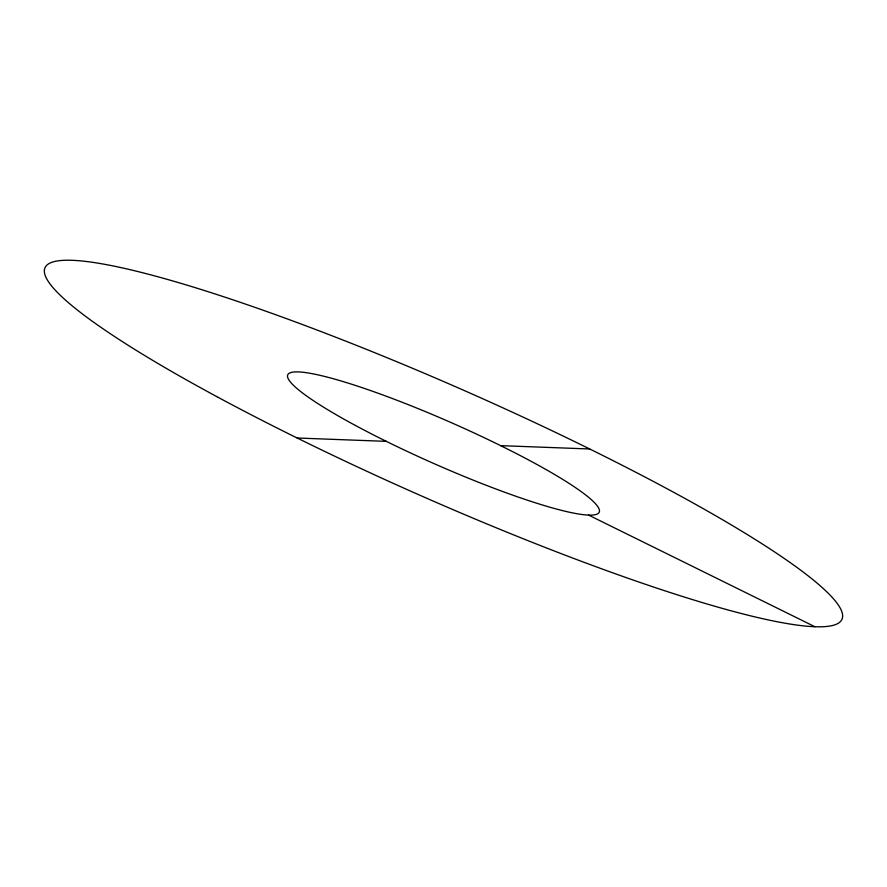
<?xml version="1.0" encoding="UTF-8"?>
<svg xmlns="http://www.w3.org/2000/svg" width="887" height="887" viewBox="0 0 887 887"><rect width="100%" height="100%" fill="white"/><g stroke="black" fill="none" stroke-linecap="round" stroke-linejoin="round"><path stroke-width="1.33" d="M297.2 438.012L386.311 441.36M500.634 445.64L589.733 448.988M588.624 515.103L814.887 626.721M218.213 397.387A435.561 56.857 23.8 0 0 841.497 620.201A435.561 56.857 23.8 0 0 270.679 312.923A435.561 56.857 23.8 0 0 218.213 397.387M355.443 425.472A170.215 22.219 23.8 0 0 599.024 512.553A170.215 22.219 23.8 0 0 375.944 392.464A170.215 22.219 23.8 0 0 355.443 425.472"/></g></svg>
